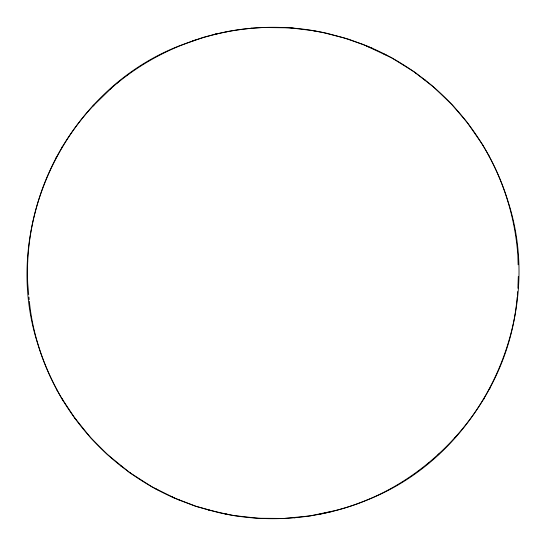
<?xml version="1.0" encoding="UTF-8"?>
<svg xmlns="http://www.w3.org/2000/svg" width="546" height="546" viewBox="0 0 546 546"><rect width="100%" height="100%" fill="white"/><g stroke="black" fill="none" stroke-linecap="round" stroke-linejoin="round"><path stroke-width="0.82" d="M215.834 34.057L203.085 37.435L179.504 45.789C64.476 90.513 -0.416 227.805 38.131 345.058L38.5 346.28C48.075 376.986 63.793 405.733 84.377 430.446C95.468 443.686 107.91 455.794 121.512 466.441M226.57 514.257C273.253 523.375 322.536 518.338 366.496 500.211C481.524 455.487 546.416 318.195 507.869 200.942L507.5 199.72C497.925 169.014 482.207 140.267 461.623 115.554C450.532 102.314 438.09 90.206 424.488 79.559M28.406 250.361L28.501 249.072M27.559 262.305L27.655 261.043M517.499 296.928L517.594 295.639M518.345 284.957L518.441 283.695M517.11 297.488C508.974 397.345 432.207 486.295 335.244 510.585L310.142 515.902L284.036 518.447L258.231 518.263L233.606 515.54L224.795 513.745M517.328 294.976L517.608 291.625M517.895 288.281L518.304 276.542M61.916 147.359L62.565 146.253M56.013 157.794L56.661 156.682M489.339 389.318L489.987 388.206M483.435 399.747L484.084 398.641M94.444 104.62L92.608 106.429C48.519 153.829 24.645 218.987 27.737 283.654L28.706 294.581M109.985 89.524L111.739 87.797C153.603 51.153 208.135 29.723 263.691 27.525L288.718 27.826L294.26 28.337M454.429 438.233L456.285 436.411M437.837 454.989L439.605 453.248M92.608 106.429L111.739 87.797M126.576 75.737L127.593 74.973M117.117 83.094L118.161 82.296M427.839 463.704L428.883 462.906M418.407 471.027L419.424 470.263M215.424 34.268L217.704 33.62M192.779 40.793L195.386 40.056M226.146 31.825L227.341 31.559C257.685 25.901 289.114 25.812 319.43 31.743M318.659 514.441L331.456 511.657M214.544 34.343L227.341 31.559M250.655 28.324L251.877 28.187M238.957 29.648L240.301 29.504M305.699 516.496L307.043 516.352M294.123 517.813L295.345 517.676M312.831 30.644L323.252 32.596L343.741 37.797L363.37 44.56L391.639 57.815L413.984 71.751L433.749 87.162L452.197 104.873L467.267 122.577L481.982 143.878C502.695 177.552 515.069 216.114 517.867 255.548L518.127 264.79M291.107 27.948L314.953 30.904M327.464 33.436L348.71 39.251L366.885 45.98M74.556 417.663L90.595 437.646L107.412 454.463L129.286 472.297L152.211 486.977L175.136 498.314L196.212 506.401L218.536 512.564M318.011 31.45L328.535 33.654M217.465 512.346L227.989 514.55M179.115 500.02L195.25 506.101L209.835 510.278M208.115 509.882L228.112 514.509M371.089 47.782C386.759 54.423 401.563 63.022 415.472 72.795L425.566 80.378M120.434 465.622L130.528 473.205C144.437 482.978 159.241 491.577 174.911 498.218M365.936 45.577L372.515 48.382M173.485 497.618L180.064 500.423M368.646 46.826L370.14 47.529M383.149 53.604L386.315 55.091M171.826 496.723L173.389 497.495M154.846 488.377L157.862 489.871M415.472 72.795L416.4 73.498M129.6 472.502L130.528 473.205M29.354 301.29C32.685 335.408 44.403 368.413 61.521 398.014L63.029 400.259M61.521 398.014L75.88 419.642M482.364 144.41L483.005 145.495M488.295 154.675L488.97 155.828M57.03 390.172L57.705 391.325M62.995 400.505L63.636 401.59M28.945 297.099L29.191 299.611"/></g></svg>
